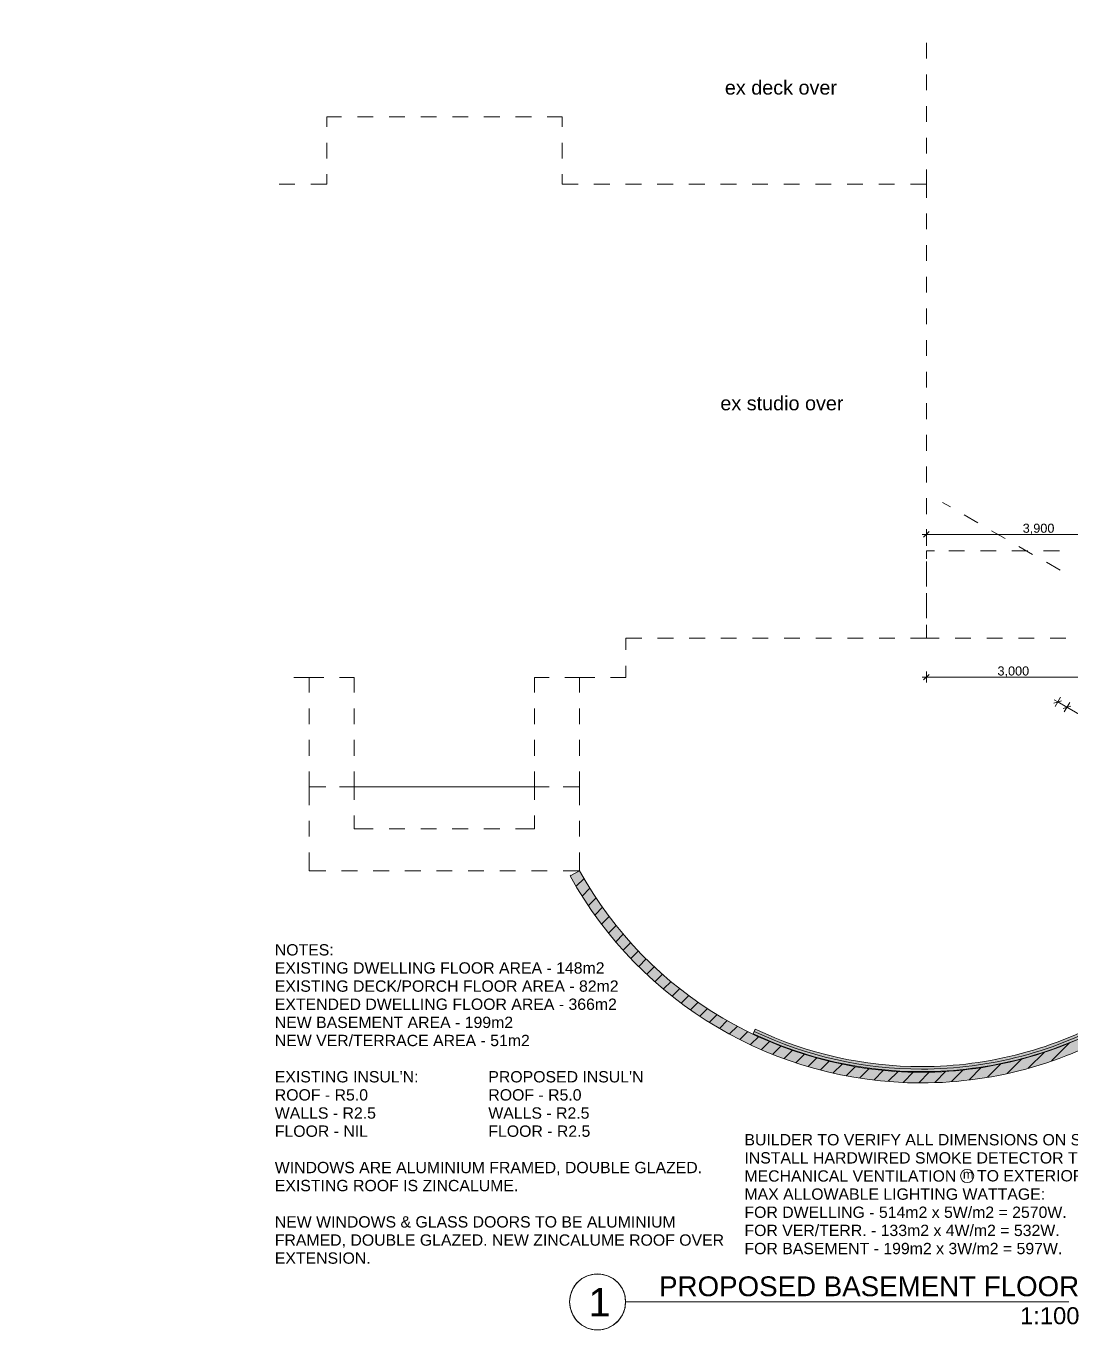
# Model space of a CAD drawing. Header units: millimetres. Extents: x -32670 to 167061, y -51554 to 64441.
# Drawn here: x 18031 to 36673, y -23423 to -159 of the extents above; entities that cross this region are included whole.
import ezdxf
from ezdxf import colors
from ezdxf.entities.mleader import LeaderData, LeaderLine
from ezdxf.math import Vec2, Vec3

# ---------------------------------------------------------------- set-up
doc = ezdxf.new("R2010")
doc.units = ezdxf.units.MM
doc.layers.get('0').update_dxf_attribs({"color": 252})
for name, color, linetype in [('M-HVAC-TEXT', 4, 'Continuous'), ('PDF_FloorsRaised', 252, 'Continuous'), ('PDF_Text', 252, 'Continuous')]:
    doc.layers.add(name, color=color, linetype=linetype)
doc.styles.add('18_100', font='romans.shx', dxfattribs={"width": 0.8})
doc.styles.add('PDF Arial', font='arial.ttf')

# ---------------------------------------------------------------- blocks, each defined once
blk = doc.blocks.new('A$C5C0F3808')
at = {"layer": 'PDF_FloorsRaised', "lineweight": 13}
for points in [[(-20684.3, 9995.8), (-20518.1, 10087.7), (-20275.7, 9682.4), (-20006.3, 9294.5), (-19711.4, 8925.7), (-19392.1, 8577.7), (-19050, 8252.1), (-18686.6, 7950.5), (-18303.6, 7674.2), (-17902.8, 7424.5), (-17485.9, 7202.4), (-17055, 7009.2), (-16612, 6845.6), (-16158.9, 6712.3), (-15697.9, 6610.1), (-15230.9, 6539.3), (-14760.3, 6500.3), (-14288.1, 6493.3), (-13816.5, 6518.4), (-13347.7, 6575.3), (-12883.8, 6663.8), (-12427, 6783.5), (-11979.3, 6933.9), (-11542.9, 7114.3), (-11119.6, 7323.9), (-10711.6, 7561.6), (-10605.3, 7404.1), (-11024.5, 7159.3), (-11459.3, 6943.6), (-11907.7, 6757.9), (-12367.7, 6602.9), (-12837.2, 6479.5), (-13313.9, 6388.2), (-13795.7, 6329.4), (-14280.4, 6303.5), (-14765.8, 6310.4), (-15249.5, 6350.2), (-15729.5, 6422.7), (-16203.4, 6527.6), (-16669.1, 6664.3), (-17124.5, 6832.3), (-17567.5, 7030.8), (-17996, 7258.9), (-18408, 7515.4), (-18801.7, 7799.3), (-19175.3, 8109.3), (-19526.9, 8443.8), (-19855.2, 8801.5), (-20158.4, 9180.5), (-20435.2, 9579.2)], [(-17381.2, 7261), (-17419.8, 7179.7), (-16977.3, 6988.1), (-16522.8, 6827.5), (-16058.4, 6698.4), (-15586.1, 6601.5), (-15108.4, 6537.3), (-14627.3, 6506.1), (-14145.3, 6508), (-13664.5, 6543.1), (-13187.2, 6611), (-12715.8, 6711.6), (-12252.3, 6844.4), (-11799.1, 7008.7), (-11358.3, 7203.8), (-10931.9, 7428.6), (-10976.6, 7506.7), (-10976.6, 7506.8), (-11397.5, 7284.8), (-11832.7, 7092.2), (-12280.1, 6930), (-12737.6, 6799), (-13203, 6699.6), (-13674.1, 6632.5), (-14148.7, 6598), (-14624.6, 6596.1), (-15099.5, 6626.9), (-15571.1, 6690.2), (-16037.3, 6785.9), (-16495.8, 6913.3), (-16944.4, 7071.9)]]:
    blk.add_hatch(color=7, dxfattribs=at).paths.add_polyline_path(points)
at = {"layer": 'PDF_FloorsRaised', "color": 7, "lineweight": 13}
for points in [[(-14328, 24577.8), (-14328, 24860)], [(-14328, 24013.4), (-14328, 24295.6)], [(-14328, 23448.9), (-14328, 23731.2)], [(-14328, 22884.5), (-14328, 23166.7)], [(-14328, 22096.6), (-14328, 22336.7), (-14614.5, 22336.7), (-14328, 22336.7), (-14328, 22602.3)], [(-14328, 21532.1), (-14328, 21814.3)], [(-14328, 20967.7), (-14328, 21249.9)], [(-14328, 20403.2), (-14328, 20685.4)], [(-14328, 19838.8), (-14328, 20121)], [(-14328, 19274.3), (-14328, 19556.6)], [(-14328, 18709.9), (-14328, 18992.1)], [(-14328, 18145.4), (-14328, 18427.7)], [(-14328, 17581), (-14328, 17863.2)], [(-14328, 17016.6), (-14328, 17298.8)], [(-14328, 16452.1), (-14328, 16734.3)], [(-13898.8, 16578.7), (-14039.7, 16660)], [(-13410, 16296.5), (-13654.4, 16437.6)], [(-14402.7, 16088.3), (-14327.7, 16088.3), (-10427.4, 16088.3), (-10352.4, 16088.3)], [(-14277.7, 16138.3), (-14377.7, 16038.3)], [(-14328, 15887.7), (-14328, 16169.9)], [(-14327.7, 15988.3), (-14327.7, 16182)], [(-12921.1, 16014.2), (-13165.6, 16155.3)], [(-12432.3, 15732), (-12676.7, 15873.1)], [(-14328, 15323.2), (-14328, 15605.4)], [(-14182, 15796.4), (-14327.7, 15796.4), (-14327.8, 15650.6)], [(-13647.6, 15796.4), (-13929.8, 15796.4)], [(-13083.1, 15796.4), (-13365.3, 15796.4)], [(-12518.7, 15796.4), (-12800.9, 15796.4)], [(-11954.2, 15796.4), (-12236.5, 15796.4)], [(-11943.5, 15449.8), (-12187.9, 15590.9)], [(-14327.8, 15439.7), (-14327.9, 15157.5)], [(-14328, 14758.8), (-14328, 15041)], [(-14327.9, 14875.3), (-14328, 14593)], [(-14609.1, 14236.4), (-14328, 14236.4), (-14328, 14476.5)], [(-19688.1, 14027.7), (-19688.1, 14236.4), (-19406.9, 14236.4)], [(-19124.7, 14236.4), (-18842.5, 14236.4)], [(-18560.3, 14236.4), (-18278.1, 14236.4)], [(-17995.8, 14236.4), (-17713.6, 14236.4)], [(-17431.4, 14236.4), (-17149.2, 14236.4)], [(-16866.9, 14236.4), (-16584.7, 14236.4)], [(-16302.5, 14236.4), (-16020.2, 14236.4)], [(-15738, 14236.4), (-15455.8, 14236.4)], [(-15173.6, 14236.4), (-14891.4, 14236.4)], [(-14328, 14382.1), (-14328, 14236.4), (-14098.1, 14236.4)], [(-13815.8, 14236.4), (-13533.6, 14236.4)], [(-13251.4, 14236.4), (-12969.2, 14236.4)], [(-12686.9, 14236.4), (-12404.7, 14236.4)], [(-12122.5, 14236.4), (-11840.3, 14236.4)], [(-19962, 13536.8), (-19688.1, 13536.8), (-19688.1, 13745.5)], [(-25612, 13536.8), (-25338.1, 13536.8), (-25338.1, 13267.4), (-25338.1, 13536.8), (-25079.2, 13536.8)], [(-24538.1, 13267.4), (-24538.1, 13536.8), (-24797, 13536.8)], [(-21059.2, 13536.8), (-21318.1, 13536.8), (-21318.1, 13267.4)], [(-20777, 13536.8), (-20518.1, 13536.8), (-20518.1, 13267.4), (-20518.1, 13536.8), (-20244.2, 13536.8)], [(-14403, 13541.3), (-14328, 13541.3), (-11328.1, 13541.3), (-11253.1, 13541.3)], [(-14278, 13591.3), (-14378, 13491.3)], [(-14328, 13447.6), (-14328, 13641.3)], [(-11916.8, 13116.8), (-12053.4, 13080.2)], [(5729.1, 2871.1), (5664.2, 2908.6), (5499.6, 3003.6), (2451.7, 4763.3), (-1705.2, 7163.4), (-2034.1, 7353.2), (-6191, 9753.2), (-6884.2, 10153.4), (-6962.1, 10198.4), (-11820.5, 13003.5), (-11985.1, 13098.5), (-12050, 13136)], [(-11935.1, 13185.1), (-12031.9, 13017.3)], [(-11770.5, 13090.1), (-11867.4, 12922.3)], [(-24538.1, 12702.9), (-24538.1, 12985.1)], [(-21318.1, 12985.1), (-21318.1, 12702.9)], [(-11888.8, 12985.2), (-11752.2, 13021.8)], [(-24538.1, 12138.5), (-24538.1, 12420.7)], [(-21318.1, 12420.7), (-21318.1, 12138.5)], [(-25338.1, 11260.6), (-25338.1, 11586.8), (-25079.2, 11586.8), (-25338.1, 11586.8), (-25338.1, 11856.2), (-25338.1, 11586.8), (-25044.7, 11586.8)], [(-21318.1, 11856.2), (-21318.1, 11586.8), (-21059.2, 11586.8), (-21318.1, 11586.8), (-21318.1, 11353.1), (-21318.1, 11586.8), (-21658.1, 11586.8), (-21940.3, 11586.8), (-22222.5, 11586.8), (-22504.7, 11586.8), (-22787, 11586.8), (-23069.2, 11586.8), (-23351.4, 11586.8), (-23633.6, 11586.8), (-23915.8, 11586.8), (-24198.1, 11586.8), (-24538.1, 11586.8), (-24538.1, 11353.1), (-24538.1, 11586.8), (-24797, 11586.8), (-24538.1, 11586.8), (-24538.1, 11856.2)], [(-20811.4, 11586.8), (-20518.1, 11586.8), (-20518.1, 11856.2), (-20518.1, 11586.8), (-20518.1, 11260.6)], [(-24762.5, 11586.8), (-24480.3, 11586.8)], [(-21375.8, 11586.8), (-21093.6, 11586.8)], [(-25338.1, 10978.4), (-25338.1, 10696.1)], [(-20518.1, 10696.1), (-20518.1, 10978.4)], [(-25338.1, 10413.9), (-25338.1, 10087.7), (-25044.7, 10087.7)], [(-20811.4, 10087.7), (-20518.1, 10087.7), (-20518.1, 10413.9)], [(-24762.5, 10087.7), (-24480.3, 10087.7)], [(-24198.1, 10087.7), (-23915.8, 10087.7)], [(-23633.6, 10087.7), (-23351.4, 10087.7)], [(-23069.2, 10087.7), (-22787, 10087.7)], [(-22504.7, 10087.7), (-22222.5, 10087.7)], [(-21940.3, 10087.7), (-21658.1, 10087.7)], [(-21375.8, 10087.7), (-21093.6, 10087.7)], [(-20665.4, 10006.2), (-20681.2, 9990.5)], [(-20436.9, 9952), (-20575.3, 9813.5)], [(-20331, 9775), (-20469.4, 9636.5)], [(-20220.4, 9602.8), (-20356.8, 9466.3)], [(-20104.5, 9435.8), (-20240.9, 9299.4)], [(-19987.1, 9270.4), (-20122.2, 9135.3)], [(-19861.4, 9113.2), (-19996.4, 8978.1)], [(-19735.7, 8956.1), (-19870.8, 8821)], [(-19602.2, 8806.7), (-19736.6, 8672.3)], [(-19466.9, 8659.2), (-19601.3, 8524.8)], [(-19327.3, 8516), (-19461.6, 8381.7)], [(-19182.3, 8378.1), (-19316.6, 8243.8)], [(-19036.6, 8241), (-19171.4, 8106.1)], [(-18882, 8112.7), (-19016.8, 7977.9)], [(-18727.4, 7984.4), (-18862.3, 7849.6)], [(-18565.7, 7863.3), (-18701.7, 7727.3)], [(-18401.4, 7744.8), (-18537.4, 7608.8)], [(-18233.1, 7630.3), (-18371, 7492.4)], [(-18058.8, 7521.7), (-18196.6, 7383.8)], [(-17883.5, 7414.2), (-18022.3, 7275.3)], [(-17698.9, 7315.9), (-17839.3, 7175.5)], [(-17514.4, 7217.6), (-17654.7, 7077.2)], [(-17320.8, 7128.4), (-17464.5, 6984.7)], [(-17125.5, 7040.8), (-17269.1, 6897.1)], [(-11773.1, 7019.2), (-12098.7, 6693.6)], [(-16923, 6960.4), (-17070.9, 6812.5)], [(-16716.4, 6884.1), (-16864.2, 6736.3)], [(-16503.9, 6813.8), (-16657, 6660.8)], [(-16285.4, 6749.5), (-16438.3, 6596.6)], [(-12223.1, 6852), (-12509.4, 6565.7)], [(-16061.4, 6690.7), (-16219.7, 6532.4)], [(-15829.9, 6639.4), (-15989, 6480.1)], [(-15592.3, 6594.1), (-15757.4, 6428.9)], [(-15346.7, 6556.9), (-15513.4, 6390.1)], [(-15092.9, 6527.9), (-15267.7, 6353)], [(-13670.4, 6536.1), (-13881.6, 6324.8)], [(-13348.4, 6575.2), (-13566.2, 6357.5)], [(-12999, 6641.8), (-13238, 6402.8)], [(-12626.9, 6731.1), (-12888.2, 6469.8)], [(-14831.7, 6506.2), (-15007.5, 6330.3)], [(-14557.6, 6497.3), (-14744.9, 6310.1)], [(-14278.4, 6493.8), (-14466, 6306.1)], [(-13979.6, 6509.7), (-14180.5, 6308.8)], [(-19695.5, 2394.6), (-11787.3, 2394.6)]]:
    blk.add_lwpolyline(points, dxfattribs=at)
for points in [[(-24761.9, 23536.7), (-25027.2, 23536.7), (-25027.2, 23360), (-25027.2, 23536.7)], [(-24197.4, 23536.7), (-24479.6, 23536.7)], [(-23633, 23536.7), (-23915.2, 23536.7)], [(-23068.5, 23536.7), (-23350.8, 23536.7)], [(-22504.1, 23536.7), (-22786.3, 23536.7)], [(-21939.6, 23536.7), (-22221.9, 23536.7)], [(-21375.2, 23536.7), (-21657.4, 23536.7)], [(-20827.6, 23360), (-20827.6, 23536.7), (-21093, 23536.7), (-20827.6, 23536.7)], [(-25027.2, 23077.8), (-25027.2, 22795.6)], [(-20827.6, 22795.6), (-20827.6, 23077.8)], [(-25595.9, 22336.7), (-25878.1, 22336.7)], [(-25027.2, 22513.4), (-25027.2, 22336.7), (-25313.7, 22336.7), (-25027.2, 22336.7)], [(-20541.2, 22336.7), (-20827.6, 22336.7), (-20827.6, 22513.4), (-20827.6, 22336.7)], [(-19976.7, 22336.7), (-20259, 22336.7)], [(-19412.3, 22336.7), (-19694.5, 22336.7)], [(-18847.8, 22336.7), (-19130.1, 22336.7)], [(-18283.4, 22336.7), (-18565.6, 22336.7)], [(-17719, 22336.7), (-18001.2, 22336.7)], [(-17154.5, 22336.7), (-17436.7, 22336.7)], [(-16590, 22336.7), (-16872.3, 22336.7)], [(-16025.6, 22336.7), (-16307.8, 22336.7)], [(-15461.1, 22336.7), (-15743.4, 22336.7)], [(-14896.7, 22336.7), (-15178.9, 22336.7)], [(-25338.1, 12702.9), (-25338.1, 12985.1)], [(-20518.1, 12985.1), (-20518.1, 12702.9)], [(-25338.1, 12138.5), (-25338.1, 12420.7)], [(-20518.1, 12420.7), (-20518.1, 12138.5)], [(-20518.1, 11586.8), (-20777, 11586.8)], [(-24538.1, 11070.9), (-24538.1, 10837.3), (-24198.1, 10837.3), (-24538.1, 10837.3)], [(-21658.1, 10837.3), (-21318.1, 10837.3), (-21318.1, 11070.9), (-21318.1, 10837.3)], [(-23915.8, 10837.3), (-23633.6, 10837.3)], [(-23351.4, 10837.3), (-23069.2, 10837.3)], [(-22787, 10837.3), (-22504.7, 10837.3)], [(-22222.5, 10837.3), (-21940.3, 10837.3)], [(-19695.5, 2394.6), (-19710, 2514.3), (-19752.8, 2627), (-19821.3, 2726.2), (-19911.5, 2806.1), (-20018.2, 2862.1), (-20135.2, 2891), (-20255.8, 2891), (-20372.8, 2862.1), (-20479.5, 2806.1), (-20569.8, 2726.2), (-20638.2, 2627), (-20681, 2514.3), (-20695.5, 2394.6), (-20681, 2275), (-20638.2, 2162.3), (-20569.8, 2063.1), (-20479.5, 1983.1), (-20372.8, 1927.1), (-20255.8, 1898.3), (-20135.2, 1898.3), (-20018.2, 1927.1), (-19911.5, 1983.1), (-19821.3, 2063.1), (-19752.8, 2162.3), (-19710, 2275)]]:
    blk.add_lwpolyline(points, close=True, dxfattribs=at)
for points in [[(-14421, 6302.1, 0.1415184), (-10605.3, 7404.1), (-5665.7, 10967.2), (-5534, 10891.2), (-5439, 11055.7), (-11068.5, 14305.9), (-6368.3, 22446.8), (-5840.1, 22141.8), (-5770.1, 22263.1), (-5745.1, 22306.4), (-6437.9, 22706.4), (-11328.1, 14236.4), (-5846.1, 11071.4), (-10711.6, 7561.6, -0.1412908), (-14421, 6492.1, -0.2728979), (-20518.1, 10087.7), (-20684.3, 9995.8, 0.2729086)], [(-10976.6, 7506.8, -0.1306678), (-14414.1, 6592.9, -0.1111961), (-17381.2, 7261), (-17419.8, 7179.6), (-17419.8, 7179.7, 0.1112167), (-14414.1, 6502.9, 0.1306471), (-10931.9, 7428.6), (-10976.6, 7506.7)]]:
    blk.add_lwpolyline(points, format="xyb", close=True, dxfattribs=at)
blk.add_lwpolyline([(-17400.5, 7220.3, 0.1111857), (-14414.1, 6547.9, 0.1306657), (-10954.2, 7467.7)], format="xyb", dxfattribs=at)
for centre, radius in [((-13600.9, 4641.1), 117.8), ((-20195.5, 2394.7), 500)]:
    blk.add_circle(centre, radius, dxfattribs=at)
at = {"layer": 'PDF_FloorsRaised', "color": 7, "lineweight": 13, "attachment_point": 7, "style": 'PDF Arial'}
for s, insert, char_height in [('ex deck over', (-17923.8, 23932.5), 252.642), ('ex studio over', (-18004.3, 18299.4), 252.642), ('3,900', (-12609.4, 16088.3), 161.69), ('3,000', (-13059.8, 13541.3), 161.69), ("PROPOSED INSUL'N", (-22144.1, 6307.8), 202.115), ('ROOF - R5.0', (-22144.1, 5984.4), 202.122), ('WALLS - R2.5', (-22144.1, 5660.7), 202.122), ('FLOOR - R2.5', (-22144.1, 5337.3), 202.122), ('BUILDER TO VERIFY ALL DIMENSIONS ON SITE.', (-17575, 5184.5), 202.122), ('INSTALL HARDWIRED SMOKE DETECTOR TO AS 3786.', (-17575, 4861), 202.122), ('MECHANICAL VENTILATION', (-17575, 4537.6), 202.122), ('m', (-13676.8, 4591.6), 161.7), ('TO EXTERIOR AT MIN 25l/s.', (-13424.9, 4541.4), 202.122), ('MAX ALLOWABLE LIGHTING WATTAGE:', (-17575, 4214), 202.122), ('FOR DWELLING - 514m2 x 5W/m2 = 2570W.', (-17575, 3890.5), 202.122), ('FOR VER/TERR. - 133m2 x 4W/m2 = 532W.', (-17575, 3566.8), 202.122), ('FOR BASEMENT - 199m2 x 3W/m2 = 597W.', (-17575, 3243.3), 202.122), ('PROPOSED BASEMENT FLOOR PLAN', (-19097.6, 2491.3), 353.701), ('1', (-20356.5, 2137.2), 505.3), ('1:100', (-12656.5, 1992.4), 303.17)]:
    blk.add_mtext(s, dxfattribs=dict(at, insert=insert, char_height=char_height))
at = {"layer": 'PDF_Text', "attachment_point": 7, "style": 'PDF Arial'}
for s, insert, char_height in [('NOTES:', (-25954.1, 8572.6), 202.11), ('EXISTING DWELLING FLOOR AREA - 148m2', (-25954.1, 8249.1), 202.122), ('EXISTING DECK/PORCH FLOOR AREA - 82m2', (-25954.1, 7925.5), 202.122), ('EXTENDED DWELLING FLOOR AREA - 366m2', (-25954.1, 7602), 202.122), ('NEW BASEMENT AREA - 199m2', (-25954.1, 7278.4), 202.122), ('NEW VER/TERRACE AREA - 51m2', (-25954.1, 6955), 202.122), ("EXISTING INSUL'N:", (-25954.1, 6307.9), 202.115), ('ROOF - R5.0', (-25954.1, 5984.4), 202.122), ('WALLS - R2.5', (-25954.1, 5660.7), 202.122), ('FLOOR - NIL', (-25954.1, 5337.3), 202.122), ('WINDOWS ARE ALUMINIUM FRAMED, DOUBLE GLAZED.', (-25954.1, 4653.7), 202.122), ('EXISTING ROOF IS ZINCALUME.', (-25954.1, 4366.6), 202.122), ('NEW WINDOWS & GLASS DOORS TO BE ALUMINIUM', (-25954.1, 3718.4), 202.122), ('FRAMED, DOUBLE GLAZED. NEW ZINCALUME ROOF OVER', (-25954.1, 3359.6), 202.122), ('EXTENSION.', (-25954.1, 3072.5), 202.12)]:
    blk.add_mtext(s, dxfattribs=dict(at, insert=insert, char_height=char_height))

msp = doc.modelspace()

# ---------------------------------------------------------------- block references
msp.add_blockref('A$C5C0F3808', (48422.6, -25317.2))

# ---------------------------------------------------------------- leaders
at = {"layer": 'M-HVAC-TEXT'}
ml = msp.add_multileader_mtext('Standard', dxfattribs=at)
ml.set_content('{\\W1;\\C1;WC False Ceiling Invert Level= -200 mm}', color=256, style='18_100')
ml.set_leader_properties(color=45, linetype='ByLayer', lineweight=-1)
ml.build(insert=Vec2(0, 0))
ml.multileader.update_dxf_attribs({"has_text_frame": 1, "dogleg_length": 2, "arrow_head_size": 126, "scale": 50})
ctx = ml.context
ctx.base_point, ctx.scale, ctx.char_height, ctx.arrow_head_size, ctx.landing_gap_size, ctx.plane_origin, ctx.plane_x_axis, ctx.plane_y_axis = Vec3(57428.8, 12533.7, 0), 50, 140, 126, 70, Vec3(180498.8, -26906), Vec3(0.8659079, -0.5002035), Vec3(0.5002035, 0.8659079)
ctx.text_align_type = 1
notes = []
notes.append((ctx, [(1, (1, 1, 0), (60026.2, 11033.2, 0), (-0.8659079, 0.5002035), 386.3, [(1, [(61229.9, 12109.3)], 0, [])])]))
ctx.mtext.insert, ctx.mtext.text_direction, ctx.mtext.rotation, ctx.mtext.width, ctx.mtext.defined_height, ctx.mtext.alignment, ctx.mtext.flow_direction = Vec3(58595.2, 11940.7, 0), Vec3(0.8659079, -0.5002035), 5.7593515, 2521.171, 614.7, 2, 5
ml = msp.add_multileader_mtext('Standard', dxfattribs=at)
ml.set_content('{\\W1;\\C1;WC 1 & 2\\PFalse Ceiling Invert Level= -550 mm}', color=256, style='18_100')
ml.set_leader_properties(color=45, linetype='ByLayer', lineweight=-1)
ml.build(insert=Vec2(0, 0))
ml.multileader.update_dxf_attribs({"has_text_frame": 1, "dogleg_length": 2, "arrow_head_size": 126, "scale": 50})
ctx = ml.context
ctx.base_point, ctx.scale, ctx.char_height, ctx.arrow_head_size, ctx.landing_gap_size, ctx.plane_origin, ctx.plane_x_axis, ctx.plane_y_axis = Vec3(24570.8, 16605.7), 50, 140, 126, 70, Vec3(122231.3, 102312, 0), Vec3(0.8654824, 0.5009393), Vec3(-0.5009393, 0.8654824)
ctx.text_align_type = 1
notes.append((ctx, [(0, (1, 1, 0), (24236.5, 16412.2), (0.8654824, 0.5009393), 386.3, [(1, [(23893.4, 17418.8), (23338.2, 17098.7, 0)], 0, [])])]))
ctx.mtext.insert, ctx.mtext.text_direction, ctx.mtext.rotation, ctx.mtext.width, ctx.mtext.alignment, ctx.mtext.flow_direction = Vec3(25470.5, 17207.3), Vec3(0.8654824, 0.5009393), 0.5246838, 2048.067, 2, 5
ml = msp.add_multileader_mtext('Standard', dxfattribs=at)
ml.set_content('{\\W1;\\C1;Cupg False Ceiling Invert Level= -350 mm}', color=256, style='18_100')
ml.set_leader_properties(color=45, linetype='ByLayer', lineweight=-1)
ml.build(insert=Vec2(0, 0))
ml.multileader.update_dxf_attribs({"has_text_frame": 1, "dogleg_length": 2, "arrow_head_size": 126, "scale": 50})
ctx = ml.context
ctx.base_point, ctx.scale, ctx.char_height, ctx.arrow_head_size, ctx.landing_gap_size, ctx.plane_origin, ctx.plane_x_axis, ctx.plane_y_axis = Vec3(24962.3, 15290.1), 50, 140, 126, 70, Vec3(-95634.7, -22962.4, 0), Vec3(0.8665616, 0.4990702), Vec3(-0.4990702, 0.8665616)
ctx.text_align_type = 1
notes.append((ctx, [(1, (1, 1, 0), (24627.5, 15097.3), (0.8665616, 0.4990702), 386.3, [(1, [(23685.2, 15896.8, 0)], 0, [])])]))
ctx.mtext.insert, ctx.mtext.text_direction, ctx.mtext.rotation, ctx.mtext.width, ctx.mtext.alignment, ctx.mtext.flow_direction = Vec3(25837.2, 15874.8), Vec3(0.8665616, 0.4990702), 0.5225254, 2048.067, 2, 5
ml = msp.add_multileader_mtext('Standard', dxfattribs=at)
ml.set_content('{\\W1;\\C1;WC-3 False Ceiling Invert Level= -450 mm}', color=256, style='18_100')
ml.set_leader_properties(color=45, linetype='ByLayer', lineweight=-1)
ml.build(insert=Vec2(0, 0))
ml.multileader.update_dxf_attribs({"has_text_frame": 1, "dogleg_length": 2, "arrow_head_size": 126, "scale": 50})
ctx = ml.context
ctx.base_point, ctx.scale, ctx.char_height, ctx.arrow_head_size, ctx.landing_gap_size, ctx.plane_origin, ctx.plane_x_axis, ctx.plane_y_axis = Vec3(16204.2, 13061.1), 50, 140, 126, 70, Vec3(111527.6, 99474.7, 0), Vec3(0.8654824, 0.5009393), Vec3(-0.5009393, 0.8654824)
ctx.text_align_type = 1
notes.append((ctx, [(0, (1, 1, 0), (15869.8, 12867.6), (0.8654824, 0.5009393), 386.3, [(1, [(15737.4, 12641.7, 0)], 0, [])])]))
ctx.mtext.insert, ctx.mtext.text_direction, ctx.mtext.rotation, ctx.mtext.width, ctx.mtext.alignment, ctx.mtext.flow_direction = Vec3(17118.3, 13671.1), Vec3(0.8654824, 0.5009393), 0.5246838, 2048.067, 2, 5
ml = msp.add_multileader_mtext('Standard', dxfattribs=at)
ml.set_content('{\\W1;\\C1;WC-4 False Ceiling Invert Level= -250 mm}', color=256, style='18_100')
ml.set_leader_properties(color=45, linetype='ByLayer', lineweight=-1)
ml.build(insert=Vec2(0, 0))
ml.multileader.update_dxf_attribs({"has_text_frame": 1, "dogleg_length": 2, "arrow_head_size": 126, "scale": 50})
ctx = ml.context
ctx.base_point, ctx.scale, ctx.char_height, ctx.arrow_head_size, ctx.landing_gap_size, ctx.plane_origin, ctx.plane_x_axis, ctx.plane_y_axis = Vec3(10729.6, 5338.8), 50, 140, 126, 70, Vec3(106053.1, 91752.4, 0), Vec3(0.8654824, 0.5009393), Vec3(-0.5009393, 0.8654824)
ctx.text_align_type = 1
notes.append((ctx, [(1, (1, 1, 0), (12962.3, 6631.1), (-0.8654824, -0.5009393), 386.3, [(1, [(12741, 7846.9, 0)], 0, [])])]))
ctx.mtext.insert, ctx.mtext.text_direction, ctx.mtext.rotation, ctx.mtext.width, ctx.mtext.alignment, ctx.mtext.flow_direction = Vec3(11643.7, 5948.7), Vec3(0.8654824, 0.5009393), 0.5246838, 2048.067, 2, 5
for ctx, leaders in notes:
    for number, flags, end, landing, length, lines in leaders:
        leader = LeaderData()
        leader.index, (leader.has_last_leader_line, leader.has_dogleg_vector, leader.attachment_direction) = number, flags
        leader.last_leader_point, leader.dogleg_vector, leader.dogleg_length = Vec3(end), Vec3(landing), length
        for number, points, colour, breaks in lines:
            line = LeaderLine()
            line.index, line.vertices, line.color, line.breaks = number, Vec3.list(points), colors.encode_raw_color(colour), breaks
            leader.lines.append(line)
        ctx.leaders.append(leader)

doc.saveas('drawing.dxf')
